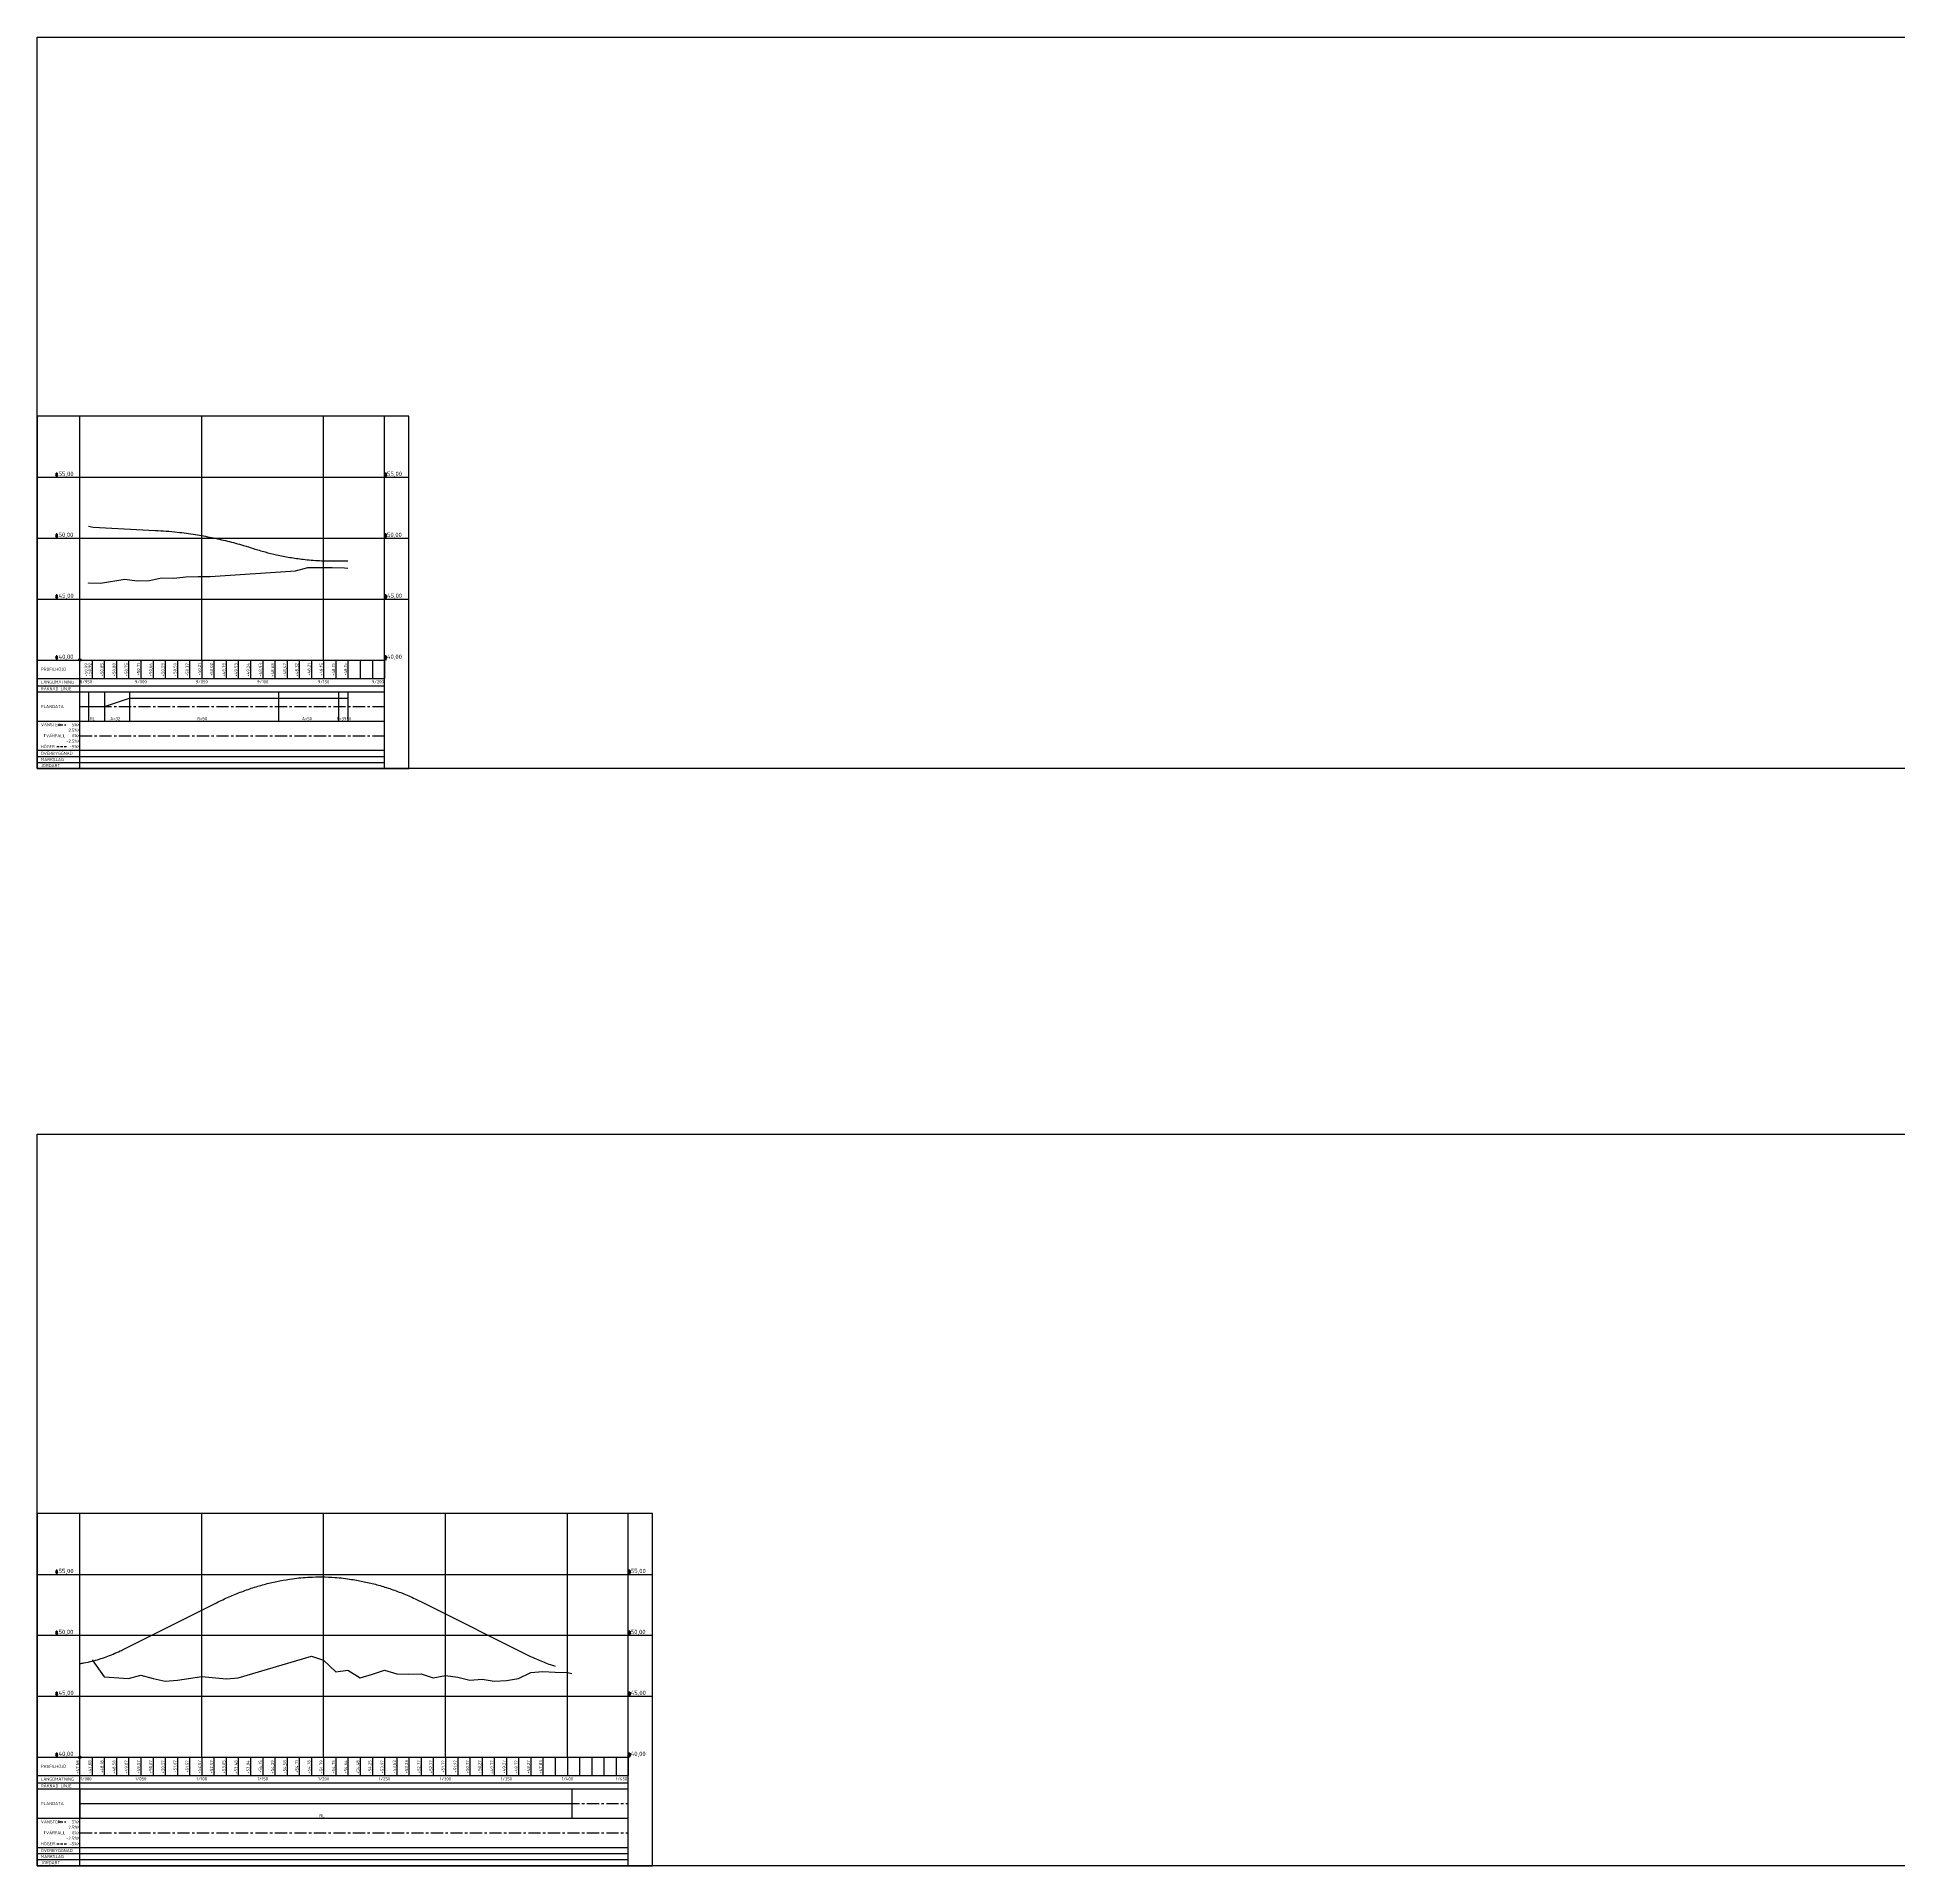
# Model space of a CAD drawing. Header units: metres. Extents: x 166122 to 177816, y 6220705 to 6231023.
# Drawn here: x 170892 to 172419, y 6224064 to 6225564 of the extents above; entities that cross this region are included whole.
import ezdxf
from ezdxf.enums import TextEntityAlignment as Align

# ---------------------------------------------------------------- set-up
doc = ezdxf.new("R2010")
doc.units = ezdxf.units.M
for name, pattern in [('CENTER', [16, 10, -2, 2, -2]), ('DASHED_2', [3, 2, -1]), ('DIVIDE', [10, 4, -2, 0, -2, 0, -2])]:
    doc.linetypes.add(name, pattern=pattern)
doc.layers.get('Defpoints').update_dxf_attribs({"color": 5})
doc.layers.add('_NovapointLsNode', color=7, linetype='Continuous', plot=False)
for name, color, linetype in [('M-36-Formular', 8, 'Continuous'), ('M-36-Formular_CL', 1, 'CENTER'), ('M-36-Formular_Linje', 3, 'Continuous'), ('M-36-Formular_Text', 1, 'Continuous'), ('M-36-Plandata_CL', 3, 'Continuous'), ('M-36-Ram', 7, 'Continuous'), ('M-36-Skevning_H', 3, 'DIVIDE'), ('M-36-Skevning_V', 1, 'DASHED_2'), ('M-36-text', 1, 'Continuous'), ('M-36-Vertikalgeometri', 6, 'Continuous'), ('M-36_Skikt999', 4, 'Continuous')]:
    doc.layers.add(name, color=color, linetype=linetype)
doc.styles.add('P_ISO_25', font='iso.shx', dxfattribs={"height": 4})

msp = doc.modelspace()

# ---------------------------------------------------------------- linework, layer by layer
at = {"layer": '_NovapointLsNode'}
for centre in [(170927, 6225053.2), (170927, 6224153.2)]:
    msp.add_circle(centre, 1, dxfattribs=at)
at = {"layer": 'Defpoints'}
for points in [[(170892, 6225564.2), (177002, 6225564.2), (177002, 6224964.2), (170892, 6224964.2)], [(170892, 6224664.2), (177002, 6224664.2), (177002, 6224064.2), (170892, 6224064.2)]]:
    msp.add_lwpolyline(points, close=True, dxfattribs=at)
at = {"layer": 'M-36-Formular'}
for p, q in [((170927, 6225053.2), (170927, 6225253.2)), ((170927, 6224964.2), (170927, 6225253.2)), ((171027, 6225053.2), (171027, 6225253.2)), ((171127, 6225053.2), (171127, 6225253.2)), ((171177, 6224964.2), (171177, 6225253.2)), ((170892, 6225203.2), (171197, 6225203.2)), ((170892, 6225153.2), (171197, 6225153.2)), ((170892, 6225103.2), (171197, 6225103.2)), ((170892, 6225053.2), (171177, 6225053.2)), ((170937, 6225053.2), (170937, 6225038.2)), ((170947, 6225053.2), (170947, 6225038.2)), ((170957, 6225053.2), (170957, 6225038.2)), ((170967, 6225053.2), (170967, 6225038.2)), ((170977, 6225053.2), (170977, 6225038.2)), ((170987, 6225053.2), (170987, 6225038.2)), ((170997, 6225053.2), (170997, 6225038.2)), ((171007, 6225053.2), (171007, 6225038.2)), ((171017, 6225053.2), (171017, 6225038.2)), ((171027, 6225053.2), (171027, 6225038.2)), ((171037, 6225053.2), (171037, 6225038.2)), ((171047, 6225053.2), (171047, 6225038.2)), ((171057, 6225053.2), (171057, 6225038.2)), ((171067, 6225053.2), (171067, 6225038.2)), ((171077, 6225053.2), (171077, 6225038.2)), ((171087, 6225053.2), (171087, 6225038.2)), ((171097, 6225053.2), (171097, 6225038.2)), ((171107, 6225053.2), (171107, 6225038.2)), ((171117, 6225053.2), (171117, 6225038.2)), ((171127, 6225053.2), (171127, 6225038.2)), ((171137, 6225053.2), (171137, 6225038.2)), ((171147, 6225053.2), (171147, 6225038.2)), ((171157, 6225053.2), (171157, 6225038.2)), ((171167, 6225053.2), (171167, 6225038.2)), ((171177, 6225053.2), (171177, 6225038.2)), ((170892, 6225038.2), (171177, 6225038.2)), ((170892, 6225032.2), (171177, 6225032.2)), ((170892, 6225027.2), (171177, 6225027.2)), ((170892, 6225003.2), (171177, 6225003.2)), ((170892, 6224979.2), (171177, 6224979.2)), ((170892, 6224974.2), (171177, 6224974.2)), ((170892, 6224969.2), (171177, 6224969.2)), ((170927, 6224153.2), (170927, 6224353.2)), ((170927, 6224064.2), (170927, 6224353.2)), ((171027, 6224153.2), (171027, 6224353.2)), ((171127, 6224153.2), (171127, 6224353.2)), ((171227, 6224153.2), (171227, 6224353.2)), ((171327, 6224153.2), (171327, 6224353.2)), ((171377, 6224064.2), (171377, 6224353.2)), ((170892, 6224303.2), (171397, 6224303.2)), ((170892, 6224253.2), (171397, 6224253.2)), ((170892, 6224203.2), (171397, 6224203.2)), ((170892, 6224153.2), (171377, 6224153.2)), ((170937, 6224153.2), (170937, 6224138.2)), ((170947, 6224153.2), (170947, 6224138.2)), ((170957, 6224153.2), (170957, 6224138.2)), ((170967, 6224153.2), (170967, 6224138.2)), ((170977, 6224153.2), (170977, 6224138.2)), ((170987, 6224153.2), (170987, 6224138.2)), ((170997, 6224153.2), (170997, 6224138.2)), ((171007, 6224153.2), (171007, 6224138.2)), ((171017, 6224153.2), (171017, 6224138.2)), ((171027, 6224153.2), (171027, 6224138.2)), ((171037, 6224153.2), (171037, 6224138.2)), ((171047, 6224153.2), (171047, 6224138.2)), ((171057, 6224153.2), (171057, 6224138.2)), ((171067, 6224153.2), (171067, 6224138.2)), ((171077, 6224153.2), (171077, 6224138.2)), ((171087, 6224153.2), (171087, 6224138.2)), ((171097, 6224153.2), (171097, 6224138.2)), ((171107, 6224153.2), (171107, 6224138.2)), ((171117, 6224153.2), (171117, 6224138.2)), ((171127, 6224153.2), (171127, 6224138.2)), ((171137, 6224153.2), (171137, 6224138.2)), ((171147, 6224153.2), (171147, 6224138.2)), ((171157, 6224153.2), (171157, 6224138.2)), ((171167, 6224153.2), (171167, 6224138.2)), ((171177, 6224153.2), (171177, 6224138.2)), ((171187, 6224153.2), (171187, 6224138.2)), ((171197, 6224153.2), (171197, 6224138.2)), ((171207, 6224153.2), (171207, 6224138.2)), ((171217, 6224153.2), (171217, 6224138.2)), ((171227, 6224153.2), (171227, 6224138.2)), ((171237, 6224153.2), (171237, 6224138.2)), ((171247, 6224153.2), (171247, 6224138.2)), ((171257, 6224153.2), (171257, 6224138.2)), ((171267, 6224153.2), (171267, 6224138.2)), ((171277, 6224153.2), (171277, 6224138.2)), ((171287, 6224153.2), (171287, 6224138.2)), ((171297, 6224153.2), (171297, 6224138.2)), ((171307, 6224153.2), (171307, 6224138.2)), ((171317, 6224153.2), (171317, 6224138.2)), ((171327, 6224153.2), (171327, 6224138.2)), ((171337, 6224153.2), (171337, 6224138.2)), ((171347, 6224153.2), (171347, 6224138.2)), ((171357, 6224153.2), (171357, 6224138.2)), ((171367, 6224153.2), (171367, 6224138.2)), ((171377, 6224153.2), (171377, 6224138.2)), ((170892, 6224138.2), (171377, 6224138.2)), ((170892, 6224132.2), (171377, 6224132.2)), ((170892, 6224127.2), (171377, 6224127.2)), ((170892, 6224103.2), (171377, 6224103.2)), ((170892, 6224079.2), (171377, 6224079.2)), ((170892, 6224074.2), (171377, 6224074.2)), ((170892, 6224069.2), (171377, 6224069.2))]:
    msp.add_line(p, q, dxfattribs=at)
at = {"layer": 'M-36-Formular_CL'}
for p, q in [((170927, 6225015.2), (171177, 6225015.2)), ((170927, 6225000.2), (170926, 6225000.2)), ((170927, 6224995.7), (170926, 6224995.7)), ((170927, 6224991.2), (170926, 6224991.2)), ((170927, 6224991.2), (171177, 6224991.2)), ((170927, 6224986.7), (170926, 6224986.7)), ((170927, 6224982.2), (170926, 6224982.2)), ((170927, 6224115.2), (171377, 6224115.2)), ((170927, 6224100.2), (170926, 6224100.2)), ((170927, 6224095.7), (170926, 6224095.7)), ((170927, 6224091.2), (170926, 6224091.2)), ((170927, 6224091.2), (171377, 6224091.2)), ((170927, 6224086.7), (170926, 6224086.7)), ((170927, 6224082.2), (170926, 6224082.2))]:
    msp.add_line(p, q, dxfattribs=at)
at = {"layer": 'M-36-Formular_Linje'}
for p, q in [((170934, 6225027.2), (170934, 6225003.2)), ((170947.2, 6225027.2), (170947.2, 6225003.2)), ((170967.6, 6225027.2), (170967.6, 6225003.2)), ((171090, 6225027.2), (171090, 6225003.2)), ((171139.3, 6225027.2), (171139.3, 6225003.2)), ((171146.8, 6225027.2), (171146.8, 6225003.2)), ((170927, 6224127.2), (170927, 6224103.2)), ((171330.8, 6224127.2), (171330.8, 6224103.2))]:
    msp.add_line(p, q, dxfattribs=at)
at = {"layer": 'M-36-Formular_Text'}
for p, q in [((170907, 6225206.2), (170909, 6225206.2)), ((170907, 6225205.2), (170909, 6225205.2)), ((170907, 6225205.2), (170908, 6225203.2)), ((170908, 6225205.2), (170908, 6225207.2)), ((170908, 6225203.2), (170909, 6225205.2)), ((171177, 6225206.2), (171179, 6225206.2)), ((171177, 6225205.2), (171179, 6225205.2)), ((171177, 6225205.2), (171178, 6225203.2)), ((171178, 6225205.2), (171178, 6225207.2)), ((171178, 6225203.2), (171179, 6225205.2)), ((170907, 6225156.2), (170909, 6225156.2)), ((170907, 6225155.2), (170909, 6225155.2)), ((170907, 6225155.2), (170908, 6225153.2)), ((170908, 6225155.2), (170908, 6225157.2)), ((170908, 6225153.2), (170909, 6225155.2)), ((171177, 6225156.2), (171179, 6225156.2)), ((171177, 6225155.2), (171179, 6225155.2)), ((171177, 6225155.2), (171178, 6225153.2)), ((171178, 6225155.2), (171178, 6225157.2)), ((171178, 6225153.2), (171179, 6225155.2)), ((170907, 6225106.2), (170909, 6225106.2)), ((170907, 6225105.2), (170909, 6225105.2)), ((170907, 6225105.2), (170908, 6225103.2)), ((170908, 6225105.2), (170908, 6225107.2)), ((170908, 6225103.2), (170909, 6225105.2)), ((171177, 6225106.2), (171179, 6225106.2)), ((171177, 6225105.2), (171179, 6225105.2)), ((171177, 6225105.2), (171178, 6225103.2)), ((171178, 6225105.2), (171178, 6225107.2)), ((171178, 6225103.2), (171179, 6225105.2)), ((170907, 6225056.2), (170909, 6225056.2)), ((170907, 6225055.2), (170909, 6225055.2)), ((170907, 6225055.2), (170908, 6225053.2)), ((170908, 6225055.2), (170908, 6225057.2)), ((170908, 6225053.2), (170909, 6225055.2)), ((171177, 6225056.2), (171179, 6225056.2)), ((171177, 6225055.2), (171179, 6225055.2)), ((171177, 6225055.2), (171178, 6225053.2)), ((171178, 6225055.2), (171178, 6225057.2)), ((171178, 6225053.2), (171179, 6225055.2)), ((170907, 6224306.2), (170909, 6224306.2)), ((170907, 6224305.2), (170909, 6224305.2)), ((170907, 6224305.2), (170908, 6224303.2)), ((170908, 6224305.2), (170908, 6224307.2)), ((170908, 6224303.2), (170909, 6224305.2)), ((171377, 6224306.2), (171379, 6224306.2)), ((171377, 6224305.2), (171379, 6224305.2)), ((171377, 6224305.2), (171378, 6224303.2)), ((171378, 6224305.2), (171378, 6224307.2)), ((171378, 6224303.2), (171379, 6224305.2)), ((170908, 6224255.2), (170908, 6224257.2)), ((171378, 6224255.2), (171378, 6224257.2)), ((170907, 6224256.2), (170909, 6224256.2)), ((170907, 6224255.2), (170909, 6224255.2)), ((170907, 6224255.2), (170908, 6224253.2)), ((170908, 6224253.2), (170909, 6224255.2)), ((171377, 6224256.2), (171379, 6224256.2)), ((171377, 6224255.2), (171379, 6224255.2)), ((171377, 6224255.2), (171378, 6224253.2)), ((171378, 6224253.2), (171379, 6224255.2)), ((170907, 6224206.2), (170909, 6224206.2)), ((170907, 6224205.2), (170909, 6224205.2)), ((170907, 6224205.2), (170908, 6224203.2)), ((170908, 6224205.2), (170908, 6224207.2)), ((170908, 6224203.2), (170909, 6224205.2)), ((171377, 6224206.2), (171379, 6224206.2)), ((171377, 6224205.2), (171379, 6224205.2)), ((171377, 6224205.2), (171378, 6224203.2)), ((171378, 6224205.2), (171378, 6224207.2)), ((171378, 6224203.2), (171379, 6224205.2)), ((170907, 6224156.2), (170909, 6224156.2)), ((170907, 6224155.2), (170909, 6224155.2)), ((170907, 6224155.2), (170908, 6224153.2)), ((170908, 6224155.2), (170908, 6224157.2)), ((170908, 6224153.2), (170909, 6224155.2)), ((171377, 6224156.2), (171379, 6224156.2)), ((171377, 6224155.2), (171379, 6224155.2)), ((171377, 6224155.2), (171378, 6224153.2)), ((171378, 6224155.2), (171378, 6224157.2)), ((171378, 6224153.2), (171379, 6224155.2))]:
    msp.add_line(p, q, dxfattribs=at)
at = {"layer": 'M-36-Plandata_CL'}
for points in [[(170934, 6225015.2), (170947.2, 6225015.2), (170947.2, 6225015.2), (170967.6, 6225022), (170967.6, 6225022), (171090, 6225022), (171090, 6225022), (171139.3, 6225022), (171139.3, 6225022), (171146.8, 6225022)], [(170927, 6224115.2), (171330.8, 6224115.2)]]:
    msp.add_lwpolyline(points, dxfattribs=at)
at = {"layer": 'M-36-Ram'}
for points in [[(170892, 6224964.2), (171197, 6224964.2), (171197, 6225253.2), (170892, 6225253.2)], [(170892, 6224064.2), (171397, 6224064.2), (171397, 6224353.2), (170892, 6224353.2)]]:
    msp.add_lwpolyline(points, close=True, dxfattribs=at)
at = {"layer": 'M-36-Skevning_H'}
for p, q in [((170909, 6225000.2), (170919, 6225000.2)), ((170909, 6224100.2), (170919, 6224100.2))]:
    msp.add_line(p, q, dxfattribs=at)
at = {"layer": 'M-36-Skevning_V'}
for p, q in [((170908, 6224982.2), (170917, 6224982.2)), ((170908, 6224082.2), (170917, 6224082.2))]:
    msp.add_line(p, q, dxfattribs=at)
at = {"layer": 'M-36-Vertikalgeometri'}
for points in [[(170934, 6225163.1), (170937.8, 6225162.2), (170988.8, 6225159.6, -0.014948), (171006.9, 6225158.2, -0.012021), (171021.8, 6225156.2, -0.01046), (171034.9, 6225153.8, -0.010198), (171048.1, 6225150.8, -0.009894), (171061.3, 6225147.3, -0.006013), (171069.5, 6225144.7), (171069.5, 6225144.7, 0.010461), (171079, 6225141.9, 0.010838), (171088.4, 6225139.6, 0.012787), (171099.3, 6225137.5, 0.01313), (171110.1, 6225135.9, 0.016744), (171123.6, 6225134.8, 0.015212), (171135.8, 6225134.6), (171135.8, 6225134.6, -0.006824), (171146.8, 6225134.7)], [(170927, 6224230, 0.008154), (170930.3, 6224230.5, 0.015682), (170937, 6224232, 0.012876), (170942.8, 6224233.6, 0.012274), (170948.5, 6224235.5, 0.011619), (170954.3, 6224237.8, 0.01093), (170960.1, 6224240.4, 0.003487), (170962, 6224241.3), (171039.1, 6224279.9, -0.011391), (171049.5, 6224284.8, -0.012175), (171059.9, 6224289, -0.012925), (171070.3, 6224292.6, -0.013614), (171080.7, 6224295.6, -0.014217), (171091.1, 6224297.9, -0.014705), (171101.5, 6224299.6, -0.020132), (171115.4, 6224300.9, -0.03057), (171136.2, 6224300.7, -0.020009), (171150, 6224299.1, -0.014556), (171160.4, 6224297.2, -0.014027), (171170.8, 6224294.7, -0.013393), (171181.2, 6224291.5, -0.01268), (171191.6, 6224287.7, -0.011916), (171202, 6224283.2, -0.007506), (171208.9, 6224279.9), (171296.3, 6224236.2, 0.00936), (171301.4, 6224233.8, 0.009899), (171306.5, 6224231.7, 0.011313), (171311.9, 6224229.6, 0.010957), (171317, 6224228), (171317, 6224228)]]:
    msp.add_lwpolyline(points, format="xyb", dxfattribs=at)
at = {"layer": 'M-36_Skikt999', "flags": 128}
for points in [[(170934, 6225116.4), (170934, 6225116.5), (170944, 6225116.4), (170964, 6225119.5), (170974, 6225118.1), (170984, 6225118.4), (170994, 6225120.8), (171004, 6225120.3), (171014, 6225121.5), (171024, 6225121.9), (171034, 6225121.7), (171104, 6225126.3), (171114, 6225129.2), (171124, 6225129.3), (171134, 6225129.3), (171144, 6225128.8), (171146.8, 6225128.7)], [(170937, 6224233), (170947, 6224219.2), (170967, 6224217.8), (170977, 6224220.6), (170987, 6224217.7), (170997, 6224215.6), (171007, 6224216.4), (171027, 6224219.5), (171047, 6224217.5), (171057, 6224218.3), (171117, 6224236.1), (171127, 6224232.9), (171137, 6224223.2), (171147, 6224224.5), (171157, 6224218.2), (171167, 6224221.3), (171177, 6224224.6), (171187, 6224221.6), (171197, 6224221.4), (171207, 6224221.6), (171217, 6224218.4), (171227, 6224220.1), (171237, 6224219), (171247, 6224216.3), (171257, 6224217.1), (171267, 6224215.7), (171277, 6224216.1), (171287, 6224217.8), (171297, 6224222.6), (171307, 6224223.4), (171317, 6224222.9), (171327, 6224222.6), (171330.8, 6224221.8)]]:
    msp.add_lwpolyline(points, dxfattribs=at)

# ---------------------------------------------------------------- texts
at = {"layer": 'M-36-Formular_Text', "style": 'P_ISO_25'}
for s, p in [('55,00', (170909.5, 6225203.2)), ('55,00', (171179, 6225203.2)), ('50,00', (170909.5, 6225153.2)), ('50,00', (171179, 6225153.2)), ('45,00', (170909.5, 6225103.2)), ('45,00', (171179, 6225103.2)), ('40,00', (170909.5, 6225053.2)), ('40,00', (171179, 6225053.2)), ('55,00', (170909.5, 6224303.2)), ('55,00', (171379, 6224303.2)), ('50,00', (170909.5, 6224253.2)), ('50,00', (171379, 6224253.2)), ('45,00', (170909.5, 6224203.2)), ('45,00', (171379, 6224203.2)), ('40,00', (170909.5, 6224153.2)), ('40,00', (171379, 6224153.2))]:
    msp.add_text(s, height=3.5, dxfattribs=at).set_placement(p, align=Align.BOTTOM_LEFT)
for s, p in [('RÄKNAD LINJE', (170895, 6225029.7)), ('PLANDATA', (170895, 6225015.2)), ('VÄNSTER', (170895, 6225000.2)), ('TVÄRFALL', (170897, 6224991.2)), ('HÖGER', (170895, 6224982.2)), ('ÖVERBYGGNAD', (170895, 6224976.7)), ('MARKSLAG', (170895, 6224971.7)), ('JORDART', (170895, 6224966.7)), ('RÄKNAD LINJE', (170895, 6224129.7)), ('PLANDATA', (170895, 6224115.2)), ('VÄNSTER', (170895, 6224100.2)), ('TVÄRFALL', (170897, 6224091.2)), ('HÖGER', (170895, 6224082.2)), ('ÖVERBYGGNAD', (170895, 6224076.7)), ('MARKSLAG', (170895, 6224071.7)), ('JORDART', (170895, 6224066.7))]:
    msp.add_text(s, height=2.5, dxfattribs=at).set_placement(p, align=Align.MIDDLE_LEFT)
for s, p in [('2.5%', (170925.5, 6224995.7)), ('5%', (170925.5, 6225000.2)), ('0%', (170925.5, 6224991.2)), ('-2.5%', (170925.5, 6224986.7)), ('-5%', (170925.5, 6224982.2)), ('2.5%', (170925.5, 6224095.7)), ('5%', (170925.5, 6224100.2)), ('0%', (170925.5, 6224091.2)), ('-2.5%', (170925.5, 6224086.7)), ('-5%', (170925.5, 6224082.2))]:
    msp.add_text(s, height=2.5, dxfattribs=at).set_placement(p, align=Align.MIDDLE_RIGHT)
at = {"layer": 'M-36-text', "style": 'P_ISO_25'}
for s, p in [('PROFILHÖJD', (170895, 6225045.7)), ('LÄNGDMÄTNING', (170895, 6225035.2)), ('PROFILHÖJD', (170895, 6224145.7)), ('LÄNGDMÄTNING', (170895, 6224135.2))]:
    msp.add_text(s, height=2.5, dxfattribs=at).set_placement(p, align=Align.MIDDLE_LEFT)
for s, p in [('8/950', (170932, 6225034.2)), ('9/000', (170977, 6225034.2)), ('9/050', (171027, 6225034.2)), ('9/100', (171077, 6225034.2)), ('9/150', (171127, 6225034.2)), ('9/200', (171171.5, 6225034.2)), ('1/000', (170932, 6224134.2)), ('1/050', (170977, 6224134.2)), ('1/100', (171027, 6224134.2)), ('1/150', (171077, 6224134.2)), ('1/200', (171127, 6224134.2)), ('1/250', (171177, 6224134.2)), ('1/300', (171227, 6224134.2)), ('1/350', (171277, 6224134.2)), ('1/400', (171327, 6224134.2)), ('1/450', (171371.5, 6224134.2))]:
    msp.add_text(s, height=2.5, dxfattribs=at).set_placement(p, align=Align.CENTER)
for s, p in [('+50,99', (170933.3, 6225050.7)), ('+50,92', (170936.3, 6225050.7)), ('+50,85', (170946.3, 6225050.7)), ('+50,80', (170956.3, 6225050.7)), ('+50,75', (170966.3, 6225050.7)), ('+50,71', (170976.3, 6225050.7)), ('+50,66', (170986.3, 6225050.7)), ('+50,59', (170996.3, 6225050.7)), ('+50,50', (171006.3, 6225050.7)), ('+50,37', (171016.3, 6225050.7)), ('+50,21', (171026.3, 6225050.7)), ('+50,02', (171036.3, 6225050.7)), ('+49,79', (171046.3, 6225050.7)), ('+49,53', (171056.3, 6225050.7)), ('+49,24', (171066.3, 6225050.7)), ('+48,93', (171076.3, 6225050.7)), ('+48,68', (171086.3, 6225050.7)), ('+48,47', (171096.3, 6225050.7)), ('+48,32', (171106.3, 6225050.7)), ('+48,21', (171116.3, 6225050.7)), ('+48,15', (171126.3, 6225050.7)), ('+48,15', (171136.3, 6225050.7)), ('+48,15', (171146.1, 6225050.7)), ('+47,68', (170926.3, 6224150.7)), ('+47,88', (170936.3, 6224150.7)), ('+48,18', (170946.3, 6224150.7)), ('+48,58', (170956.3, 6224150.7)), ('+49,07', (170966.3, 6224150.7)), ('+49,57', (170976.3, 6224150.7)), ('+50,07', (170986.3, 6224150.7)), ('+50,57', (170996.3, 6224150.7)), ('+51,07', (171006.3, 6224150.7)), ('+51,57', (171016.3, 6224150.7)), ('+52,07', (171026.3, 6224150.7)), ('+52,57', (171036.3, 6224150.7)), ('+53,05', (171046.3, 6224150.7)), ('+53,48', (171056.3, 6224150.7)), ('+53,84', (171066.3, 6224150.7)), ('+54,15', (171076.3, 6224150.7)), ('+54,39', (171086.3, 6224150.7)), ('+54,58', (171096.3, 6224150.7)), ('+54,71', (171106.3, 6224150.7)), ('+54,78', (171116.3, 6224150.7)), ('+54,79', (171126.3, 6224150.7)), ('+54,75', (171136.3, 6224150.7)), ('+54,64', (171146.3, 6224150.7)), ('+54,48', (171156.3, 6224150.7)), ('+54,25', (171166.3, 6224150.7)), ('+53,97', (171176.3, 6224150.7)), ('+53,63', (171186.3, 6224150.7)), ('+53,23', (171196.3, 6224150.7)), ('+52,77', (171206.3, 6224150.7)), ('+52,27', (171216.3, 6224150.7)), ('+51,77', (171226.3, 6224150.7)), ('+51,27', (171236.3, 6224150.7)), ('+50,77', (171246.3, 6224150.7)), ('+50,27', (171256.3, 6224150.7)), ('+49,77', (171266.3, 6224150.7)), ('+49,27', (171276.3, 6224150.7)), ('+48,77', (171286.3, 6224150.7)), ('+48,27', (171296.3, 6224150.7)), ('+47,83', (171306.3, 6224150.7))]:
    msp.add_text(s, height=2.5, rotation=90.0117, dxfattribs=at).set_placement(p, align=Align.RIGHT)
for s, p in [('RL', (170935.2, 6225003.9)), ('A=32', (170952, 6225003.9)), ('R=50', (171023.4, 6225003.9)), ('A=50', (171109.2, 6225003.9)), ('R=3990', (171137.6, 6225003.9)), ('RL', (171123.5, 6224103.9))]:
    msp.add_text(s, height=2.5, dxfattribs=at).set_placement(p)

doc.saveas('drawing.dxf')
